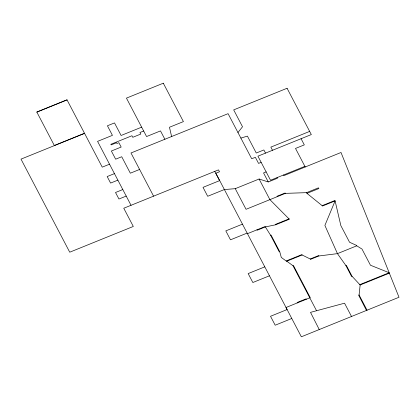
<?xml version="1.0" encoding="UTF-8"?>
<svg xmlns="http://www.w3.org/2000/svg" width="420" height="420" viewBox="0 0 420 420"><rect width="100%" height="100%" fill="white"/><g stroke="black" fill="none" stroke-linecap="round" stroke-linejoin="round"><path stroke-width="0.63" d="M367.059 310.191L359.09 294.971L360.145 284.981L352.049 276.271L346.306 265.293L345.844 265.482L337.454 253.638L324.891 225.419L335.102 200.902L334.892 200.503L322.156 205.658L306.968 193.368L306.59 192.644L285.364 193.379L246.047 209.297L235.247 188.669L224.275 189.572L207.695 196.287L203.023 187.357L219.597 180.642L214.757 171.392M366.476 310.427L358.628 295.16L359.09 294.971M237.962 132.531L242.513 126.756L233.688 109.888L287.075 88.268M36.855 112.124L67.048 99.902M163.306 83.197L126.446 98.123L146.564 136.553L160.503 130.909L164.876 139.262M54.332 145.509L84.52 133.282M84.578 133.382L21 159.128L69.731 252.205L133.308 226.459L123.769 208.236L218.505 169.869L219.492 171.754L215.854 173.224L301.35 336.798L399 297.255L341.014 152.492L283.873 175.628L283.537 174.988M141.65 127.16L121.091 135.487L114.508 122.913L107.42 125.78L112.434 135.35L97.571 141.372L131.035 205.291M143.661 131.008L139.96 132.505L140.779 134.069L132.767 137.314L131.948 135.749L110.833 144.302L111.148 144.9L116.519 142.727L116.918 143.488L118.886 142.69L121.17 147.058L111.373 151.022L115.652 159.196L121.721 156.739L130.337 173.197L139.597 169.449M109.526 164.199L102.249 167.144L66.995 99.802L36.803 112.025L54.385 145.609M114.45 173.612L107.179 176.558L110.597 183.083L117.868 180.138M122.798 189.551L115.526 192.497L118.944 199.022L126.215 196.082M309.656 131.402L270.853 147.116L272.512 150.281M261.156 162.356L258.562 163.406L255.386 157.337L251.674 158.718L228.086 113.663L130.982 152.985L153.584 196.161M266.144 171.89L263.55 172.94L268.27 181.949L277.436 178.238L277.1 177.597M235.247 188.669L259.098 179.015L268.27 181.949M304.883 166.346L270.527 180.259L257.927 156.188L311.315 134.568L287.075 88.268M306.59 192.644L318.486 187.824L318.864 188.548L306.968 193.368M242.387 224.175L225.813 230.89L230.486 239.82L247.065 233.111M247.38 233.709L265.115 226.527L270.575 235.237L279.274 251.858L279.736 251.669L271.036 235.048L270.575 235.237M289.149 218.831L275.441 224.385L275.651 224.784L289.359 219.235L269.897 199.642L259.098 179.015M264.742 266.873L248.162 273.583L252.84 282.518L269.414 275.804M359.819 284.629L389.177 272.738L370.461 265.23L361.988 249.044L356.764 245.821L337.454 253.638L318.864 255.974L310.758 259.255L302.127 254.982L286.566 261.282L281.3 257.444L279.736 251.669M302.127 254.982L301.917 254.583L286.356 260.883L292.987 265.724L293.449 265.534L310.264 297.654L286.01 307.503L287.091 309.566L270.517 316.281L275.189 325.211L291.769 318.496M352.049 276.271L351.587 276.455L345.844 265.482M360.145 284.981L389.34 273.157M240.87 138.08L247.417 136.117L256.268 153.027L263.865 149.951L265.519 153.111M275.651 224.784L265.325 226.926L257.177 230.228L256.966 229.829M301.077 138.716L304.311 144.879L295.512 148.444L305.219 166.987M356.764 245.821L356.554 245.417L349.55 242.235L340.851 225.614L335.102 200.902L322.366 206.062L322.156 205.658M351.519 316.481L344.547 303.193L310.511 312.365L319.247 329.553M318.864 255.974L318.654 255.57L310.548 258.851L310.758 259.255M285.364 193.379L285.154 192.974L277.048 196.256L277.258 196.66M292.987 265.724L316.554 310.737M306.374 299.229L306.169 298.83L297.139 302.489L297.355 302.899M163.306 83.197L183.414 121.606L169.459 127.26L171.617 136.531"/></g></svg>
